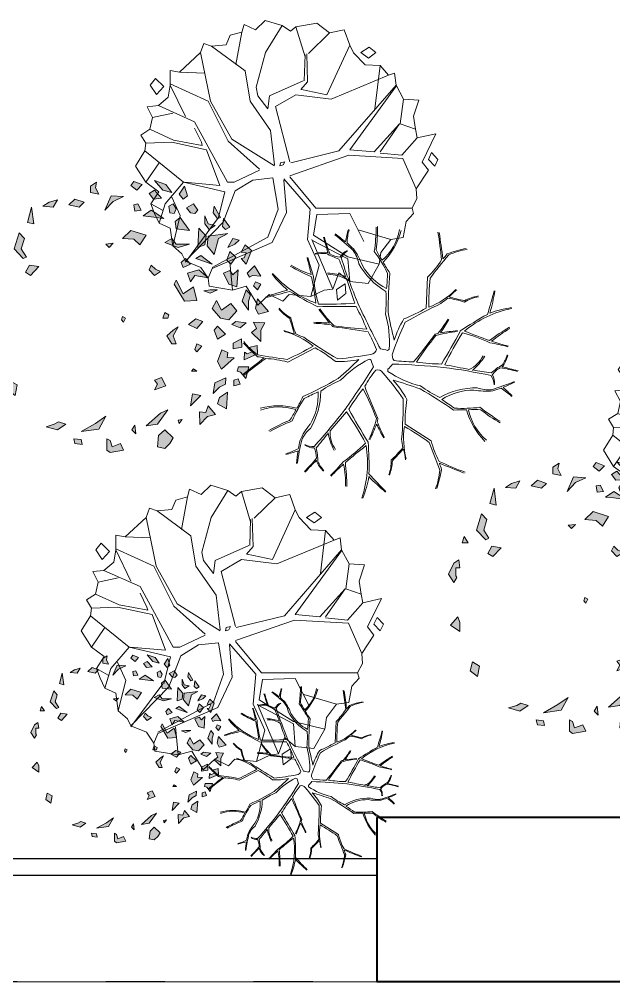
# Model space of a CAD drawing. Header units: inches. Extents: x -12 to 20935469, y -1604 to 24729220.
# Drawn here: x 20825520.8 to 20825593.2, y 24649601.4 to 24649718.6 of the extents above; entities that cross this region are included whole.
import ezdxf

# ---------------------------------------------------------------- set-up
doc = ezdxf.new("R2010")
doc.units = ezdxf.units.IN
doc.header["$LTSCALE"] = 0.03
doc.header["$MEASUREMENT"] = 0
doc.linetypes.add('ACAD_ISO03W100', pattern=[30, 12, -18])
for name, color, linetype, lineweight in [('column', 1, 'Continuous', 40), ('dimension', 250, 'Continuous', 0), ('ILLUSTR-TREE', 74, 'Continuous', 0), ('wind.', 150, 'Continuous', 20)]:
    doc.layers.add(name, color=color, linetype=linetype, lineweight=lineweight)
doc.styles.add('ATTR', font='romans.shx', dxfattribs={"width": 0.8, "height": 0.7})

# ---------------------------------------------------------------- blocks, each defined once
blk = doc.blocks.new('GRN1')
at = {"layer": 'ILLUSTR-TREE', "true_color": 0x30441d}
h = blk.add_hatch(color=89, dxfattribs=at)
h.paths.add_polyline_path([(0.2571, -0.0526), (0.2603, -0.0695), (0.2735, -0.0695), (0.2817, -0.0569), (0.2702, -0.059)])
h.paths.add_polyline_path([(0.2406, -0.0821), (0.2308, -0.0927), (0.2357, -0.1137), (0.2472, -0.1011)])
h.paths.add_polyline_path([(0.1897, 0.2148), (0.1848, 0.2064), (0.1914, 0.2), (0.2078, 0.2021)])
h.paths.add_polyline_path([(0.193, 0.1853), (0.1848, 0.1727), (0.1963, 0.1642), (0.2127, 0.1642), (0.1963, 0.1706)])
h.paths.add_polyline_path([(0.1864, 0.1053), (0.2012, 0.1032), (0.2094, 0.1137), (0.1831, 0.1327)])
h.paths.add_polyline_path([(0.2603, 0.0969), (0.2653, 0.0779), (0.285, 0.0611), (0.2768, 0.0842)])
h.paths.add_polyline_path([(0.2078, 0.08), (0.2242, 0.0547), (0.2127, 0.0379), (0.2111, 0.0547)])
h.paths.add_polyline_path([(0.2521, -0.0021), (0.2538, -0.0274), (0.2242, -0.04), (0.2423, -0.0232)])
h.paths.add_polyline_path([(0.2653, 0.0253), (0.2751, 0.0126), (0.2833, 0.019), (0.2768, 0.0358)])
h.paths.add_polyline_path([(0.2373, 0.0274), (0.2357, 0.019), (0.2226, 0.0211), (0.2242, 0.0337)])
h.paths.add_polyline_path([(0.2488, 0.0758), (0.2472, 0.059), (0.2587, 0.0505), (0.2653, 0.0611)])
h.paths.add_polyline_path([(0.2094, 0.1958), (0.2078, 0.1895), (0.2193, 0.1811), (0.2324, 0.1832)])
h.paths.add_polyline_path([(0.2291, 0.1263), (0.2193, 0.1348), (0.2176, 0.1432), (0.2242, 0.1495), (0.2373, 0.1411)])
h.paths.add_polyline_path([(0.2373, 0.099), (0.2275, 0.1053), (0.2176, 0.1011), (0.2193, 0.0927), (0.2324, 0.0905)])
h.paths.add_polyline_path([(0.2538, 0.1284), (0.2472, 0.12), (0.2571, 0.1116), (0.2735, 0.1221)])
h.paths.add_polyline_path([(0.1963, -0.1853), (0.1996, -0.1979), (0.2308, -0.1895)])
h.paths.add_polyline_path([(0.2456, -0.1369), (0.2308, -0.1453), (0.2324, -0.1663), (0.2406, -0.1537)])
h.paths.add_polyline_path([(0.0402, 0.1474), (0.0386, 0.1221), (0.0731, 0.1011), (0.0813, 0.1053), (0.0534, 0.12), (0.0682, 0.1411)])
h.paths.add_polyline_path([(0.0731, 0.278), (0.0616, 0.2716), (0.0698, 0.2632), (0.078, 0.2674)])
h.paths.add_polyline_path([(-0.2275, -0.0884), (-0.2226, -0.0526), (-0.1963, -0.0379), (-0.2111, -0.059)])
h.paths.add_polyline_path([(0.0205, 0.2527), (0.0386, 0.24), (0.0616, 0.2485), (0.0517, 0.2569), (0.0386, 0.2527)])
h.paths.add_polyline_path([(-0.2406, 0.099), (-0.2242, 0.0821), (-0.2357, 0.0695), (-0.2587, 0.0674), (-0.262, 0.0821), (-0.2521, 0.0927)])
h.paths.add_polyline_path([(-0.2324, 0.0232), (-0.2242, 0.0147), (-0.2143, 0.0211)])
h.paths.add_polyline_path([(-0.1307, 0.2358), (-0.1344, 0.2232), (-0.1226, 0.2231), (-0.1198, 0.2319)])
h.paths.add_polyline_path([(-0.1039, 0.2299), (-0.106, 0.2367), (-0.1191, 0.2474), (-0.0951, 0.2536), (-0.0951, 0.2327)])
h.paths.add_polyline_path([(-0.0555, 0.2396), (-0.0585, 0.2217), (-0.0467, 0.2215), (-0.0384, 0.2388)])
h.paths.add_polyline_path([(-0.0771, 0.224), (-0.1, 0.1981), (-0.0846, 0.1897), (-0.0609, 0.1985), (-0.0663, 0.2109), (-0.0766, 0.2096)])
h.paths.add_polyline_path([(-0.216, 0.0442), (-0.2127, 0.0674), (-0.1831, 0.0884), (-0.1897, 0.0737)])
h.paths.add_polyline_path([(-0.1421, 0.0611), (-0.1339, 0.0842), (-0.1174, 0.0758), (-0.1224, 0.0611), (-0.1306, 0.0674)])
h.paths.add_polyline_path([(-0.1812, 0.2081), (-0.1707, 0.1899), (-0.1581, 0.1935), (-0.1472, 0.2104)])
h.paths.add_polyline_path([(-0.2132, 0.1534), (-0.187, 0.1527), (-0.1886, 0.166), (-0.1749, 0.1708), (-0.1924, 0.186), (-0.1969, 0.1696)])
h.paths.add_polyline_path([(-0.15, 0.1808), (-0.1283, 0.1846), (-0.118, 0.2068), (-0.1309, 0.2058), (-0.1372, 0.1936)])
h.paths.add_polyline_path([(-0.1536, 0.1558), (-0.1749, 0.1348), (-0.1503, 0.139)])
h.paths.add_polyline_path([(-0.1043, 0.1474), (-0.1043, 0.1369), (-0.0994, 0.1411)])
h.paths.add_polyline_path([(-0.2028, 0.1179), (-0.2111, 0.1116), (-0.2045, 0.1095)])
h.paths.add_polyline_path([(-0.0205, 0.099), (-0.032, 0.0863), (-0.0485, 0.0969), (-0.0485, 0.1053), (-0.032, 0.099), (-0.014, 0.1095)])
h.paths.add_polyline_path([(0.0189, 0.2295), (0.0008, 0.2127), (0.0041, 0.1958), (0.0238, 0.179), (0.0402, 0.1874), (0.0205, 0.1979), (0.0337, 0.2169)])
h.paths.add_polyline_path([(-0.0287, 0.2064), (-0.0386, 0.1895), (-0.0205, 0.1832), (-0.0123, 0.1895)])
h.paths.add_polyline_path([(-0.0534, 0.1579), (-0.0649, 0.1474), (-0.06, 0.1432), (-0.0485, 0.1474)])
h.paths.add_polyline_path([(0.0178, 0.294), (0.0123, 0.2737), (0.0238, 0.2674), (0.0435, 0.2716)])
h.paths.add_polyline_path([(-0.0435, 0.278), (-0.0255, 0.259), (-0.0172, 0.2695), (-0.0041, 0.2632), (-0.0057, 0.2864), (-0.0205, 0.278)])
h.paths.add_polyline_path([(-0.0808, 0.244), (-0.0685, 0.2712), (-0.0515, 0.2704), (-0.056, 0.254), (-0.0646, 0.2603), (-0.0686, 0.2503), (-0.0653, 0.2447)])
h.paths.add_polyline_path([(0.0041, 0.0021), (-0.0041, -0.0021), (0.0008, -0.0063), (0.0074, -0.0042)])
h.paths.add_polyline_path([(0.0041, 0.0884), (0.0107, 0.0905), (0.0156, 0.0821), (0.0041, 0.0779)])
h.paths.add_polyline_path([(-0.0025, 0.16), (-0.0172, 0.1474), (-0.009, 0.1306), (0.0025, 0.1453)])
h.paths.add_polyline_path([(-0.0057, 0.2485), (-0.0156, 0.2358), (-0.009, 0.219), (-0.0025, 0.2274)])
h.paths.add_polyline_path([(0.0616, 0.1895), (0.055, 0.1748), (0.06, 0.1621), (0.0616, 0.1748)])
h.paths.add_polyline_path([(0.1634, 0.2337), (0.1552, 0.2253), (0.1486, 0.2106), (0.1667, 0.2211)])
h.paths.add_polyline_path([(0.1552, 0.1327), (0.1486, 0.1095), (0.1585, 0.0821), (0.1667, 0.0969), (0.1552, 0.1053)])
h.paths.add_polyline_path([(0.0994, 0.0737), (0.0912, 0.0611), (0.1027, 0.0505), (0.1125, 0.0547), (0.1043, 0.0632)])
h.paths.add_polyline_path([(0.1569, -0.0232), (0.1486, -0.0316), (0.1552, -0.0379)])
h.paths.add_polyline_path([(0.1536, 0.0316), (0.1651, 0.019), (0.1667, -0.0042), (0.1831, 0.0126), (0.1733, 0.0442)])
h.paths.add_polyline_path([(0.1027, 0.2316), (0.0682, 0.2295), (0.0731, 0.2127), (0.0961, 0.2021), (0.101, 0.2148), (0.0928, 0.2211)])
h.paths.add_polyline_path([(0.1289, 0.2274), (0.1142, 0.2169), (0.1224, 0.2085), (0.1404, 0.2148)])
h.paths.add_polyline_path([(0.0862, 0.1706), (0.0912, 0.1432), (0.078, 0.1348), (0.0961, 0.1284), (0.1027, 0.1516)])
h.paths.add_polyline_path([(0.1339, 0.1832), (0.1667, 0.1916), (0.1766, 0.2106), (0.1716, 0.1706), (0.1519, 0.1685)])
h.paths.add_polyline_path([(0.1257, 0.1453), (0.1142, 0.179), (0.1322, 0.1558)])
h.paths.add_polyline_path([(0.1536, 0.1642), (0.1486, 0.1495), (0.1881, 0.1516), (0.1716, 0.1663)])
h.paths.add_polyline_path([(0.1142, 0.1348), (0.1076, 0.12), (0.1174, 0.1158), (0.1257, 0.1242)])
h.paths.add_polyline_path([(0.0879, 0.2548), (0.0912, 0.2611), (0.0895, 0.278), (0.1109, 0.2653), (0.0961, 0.2506)])
h.paths.add_polyline_path([(0.1142, 0.2485), (0.1421, 0.259), (0.1536, 0.2464), (0.1388, 0.2379), (0.1371, 0.2485), (0.1273, 0.2443), (0.1257, 0.2379)])
h.paths.add_polyline_path([(-0.2521, -0.0084), (-0.2653, -0.0021), (-0.2702, -0.0295), (-0.2653, -0.0358), (-0.2423, -0.0358), (-0.2456, -0.0295), (-0.2587, -0.0253)])
h.paths.add_polyline_path([(-0.2538, -0.0863), (-0.2439, -0.0884), (-0.2423, -0.1032), (-0.2521, -0.1011)])
h.paths.add_polyline_path([(0.055, -0.2822), (0.0386, -0.2716), (0.0485, -0.2653), (0.0517, -0.2674), (0.0682, -0.2674), (0.0682, -0.259), (0.0846, -0.2611), (0.078, -0.2716)])
h.paths.add_polyline_path([(-0.1322, -0.219), (-0.1536, -0.2232), (-0.1421, -0.2379), (-0.124, -0.2337)])
h.paths.add_polyline_path([(-0.2176, -0.16), (-0.2242, -0.1369), (-0.2127, -0.12), (-0.2078, -0.1348), (-0.2127, -0.1432)])
h.paths.add_polyline_path([(-0.0485, -0.278), (-0.0616, -0.259), (-0.0435, -0.259), (-0.032, -0.2632)])
h.paths.add_polyline_path([(0.1289, -0.2), (0.1257, -0.2064), (0.1454, -0.2253), (0.1782, -0.2148), (0.1667, -0.2043), (0.1454, -0.2106)])
h.paths.add_polyline_path([(0.1191, -0.2548), (0.1322, -0.2506), (0.1191, -0.2422)])
h.paths.add_polyline_path([(0.1092, -0.1748), (0.0912, -0.1916), (0.0977, -0.2021), (0.1125, -0.1937)])
at = {"layer": 'ILLUSTR-TREE', "color": 89, "true_color": 0x30441d}
for p, q in [((-0.0205, 0.278), (-0.0435, 0.278)), ((-0.0435, 0.278), (-0.0255, 0.259)), ((-0.0057, 0.2864), (-0.0205, 0.278)), ((-0.0041, 0.2632), (-0.0057, 0.2864)), ((0.0178, 0.294), (0.0123, 0.2737)), ((0.0435, 0.2716), (0.0178, 0.294)), ((0.0731, 0.278), (0.0616, 0.2716)), ((0.078, 0.2674), (0.0731, 0.278)), ((0.0895, 0.278), (0.1109, 0.2653)), ((0.0912, 0.2611), (0.0895, 0.278)), ((-0.0808, 0.244), (-0.0685, 0.2712)), ((-0.0646, 0.2603), (-0.0686, 0.2503)), ((-0.0685, 0.2712), (-0.0515, 0.2704)), ((-0.056, 0.254), (-0.0646, 0.2603)), ((-0.0515, 0.2704), (-0.056, 0.254)), ((-0.0255, 0.259), (-0.0172, 0.2695)), ((-0.0172, 0.2695), (-0.0041, 0.2632)), ((0.0123, 0.2737), (0.0238, 0.2674)), ((0.0238, 0.2674), (0.0435, 0.2716)), ((0.0517, 0.2569), (0.0386, 0.2527)), ((0.0616, 0.2485), (0.0517, 0.2569)), ((0.0616, 0.2716), (0.0698, 0.2632)), ((0.0698, 0.2632), (0.078, 0.2674)), ((0.0879, 0.2548), (0.0912, 0.2611)), ((0.1109, 0.2653), (0.0961, 0.2506)), ((0.1142, 0.2485), (0.1421, 0.259)), ((0.1421, 0.259), (0.1536, 0.2464)), ((-0.1191, 0.2474), (-0.0951, 0.2536)), ((-0.106, 0.2367), (-0.1191, 0.2474)), ((-0.1039, 0.2299), (-0.106, 0.2367)), ((-0.0951, 0.2536), (-0.0951, 0.2327)), ((-0.0653, 0.2447), (-0.0808, 0.244)), ((-0.0686, 0.2503), (-0.0653, 0.2447)), ((-0.0555, 0.2396), (-0.0585, 0.2217)), ((-0.0384, 0.2388), (-0.0555, 0.2396)), ((-0.0467, 0.2215), (-0.0384, 0.2388)), ((-0.0057, 0.2485), (-0.0156, 0.2358)), ((-0.0156, 0.2358), (-0.009, 0.219)), ((-0.0025, 0.2274), (-0.0057, 0.2485)), ((0.0386, 0.2527), (0.0205, 0.2527)), ((0.0205, 0.2527), (0.0386, 0.24)), ((0.0386, 0.24), (0.0616, 0.2485)), ((0.0961, 0.2506), (0.0879, 0.2548)), ((0.1257, 0.2379), (0.1142, 0.2485)), ((0.1273, 0.2443), (0.1257, 0.2379)), ((0.1371, 0.2485), (0.1273, 0.2443)), ((0.1388, 0.2379), (0.1371, 0.2485)), ((0.1536, 0.2464), (0.1388, 0.2379)), ((-0.1307, 0.2358), (-0.1344, 0.2232)), ((-0.1344, 0.2232), (-0.1226, 0.2231)), ((-0.1198, 0.2319), (-0.1307, 0.2358)), ((-0.1226, 0.2231), (-0.1198, 0.2319)), ((-0.0951, 0.2327), (-0.1039, 0.2299)), ((-0.0771, 0.224), (-0.1, 0.1981)), ((-0.0766, 0.2096), (-0.0771, 0.224)), ((-0.0585, 0.2217), (-0.0467, 0.2215)), ((-0.009, 0.219), (-0.0025, 0.2274)), ((0.0189, 0.2295), (0.0008, 0.2127)), ((0.0337, 0.2169), (0.0189, 0.2295)), ((0.0205, 0.1979), (0.0337, 0.2169)), ((0.1027, 0.2316), (0.0682, 0.2295)), ((0.0682, 0.2295), (0.0731, 0.2127)), ((0.0928, 0.2211), (0.1027, 0.2316)), ((0.101, 0.2148), (0.0928, 0.2211)), ((0.1289, 0.2274), (0.1142, 0.2169)), ((0.1142, 0.2169), (0.1224, 0.2085)), ((0.1404, 0.2148), (0.1289, 0.2274)), ((0.1552, 0.2253), (0.1486, 0.2106)), ((0.1486, 0.2106), (0.1667, 0.2211)), ((0.1634, 0.2337), (0.1552, 0.2253)), ((0.1667, 0.2211), (0.1634, 0.2337)), ((-0.1472, 0.2104), (-0.1812, 0.2081)), ((-0.1812, 0.2081), (-0.1707, 0.1899)), ((-0.1581, 0.1935), (-0.1472, 0.2104)), ((-0.1309, 0.2058), (-0.1372, 0.1936)), ((-0.118, 0.2068), (-0.1309, 0.2058)), ((-0.1283, 0.1846), (-0.118, 0.2068)), ((-0.1, 0.1981), (-0.0846, 0.1897)), ((-0.0846, 0.1897), (-0.0609, 0.1985)), ((-0.0663, 0.2109), (-0.0766, 0.2096)), ((-0.0609, 0.1985), (-0.0663, 0.2109)), ((-0.0287, 0.2064), (-0.0386, 0.1895)), ((-0.0123, 0.1895), (-0.0287, 0.2064)), ((0.0008, 0.2127), (0.0041, 0.1958)), ((0.0402, 0.1874), (0.0205, 0.1979)), ((0.0731, 0.2127), (0.0961, 0.2021)), ((0.0961, 0.2021), (0.101, 0.2148)), ((0.1224, 0.2085), (0.1404, 0.2148)), ((0.1667, 0.1916), (0.1766, 0.2106)), ((0.1766, 0.2106), (0.1716, 0.1706)), ((0.1897, 0.2148), (0.1848, 0.2064)), ((0.1848, 0.2064), (0.1914, 0.2)), ((0.2078, 0.2021), (0.1897, 0.2148)), ((0.1914, 0.2), (0.2078, 0.2021)), ((-0.1924, 0.186), (-0.1969, 0.1696)), ((-0.1749, 0.1708), (-0.1924, 0.186)), ((-0.1707, 0.1899), (-0.1581, 0.1935)), ((-0.1372, 0.1936), (-0.15, 0.1808)), ((-0.15, 0.1808), (-0.1283, 0.1846)), ((-0.0386, 0.1895), (-0.0205, 0.1832)), ((-0.0205, 0.1832), (-0.0123, 0.1895)), ((0.0041, 0.1958), (0.0238, 0.179)), ((0.0238, 0.179), (0.0402, 0.1874)), ((0.0616, 0.1895), (0.055, 0.1748)), ((0.0616, 0.1748), (0.0616, 0.1895)), ((0.1142, 0.179), (0.1322, 0.1558)), ((0.1257, 0.1453), (0.1142, 0.179)), ((0.1339, 0.1832), (0.1667, 0.1916)), ((0.1519, 0.1685), (0.1339, 0.1832)), ((0.193, 0.1853), (0.1848, 0.1727)), ((0.1963, 0.1706), (0.193, 0.1853)), ((0.2094, 0.1958), (0.2078, 0.1895)), ((0.2078, 0.1895), (0.2193, 0.1811)), ((0.2324, 0.1832), (0.2094, 0.1958)), ((0.2193, 0.1811), (0.2324, 0.1832)), ((-0.1969, 0.1696), (-0.2132, 0.1534)), ((-0.1886, 0.166), (-0.1749, 0.1708)), ((-0.187, 0.1527), (-0.1886, 0.166)), ((-0.0534, 0.1579), (-0.0649, 0.1474)), ((-0.0485, 0.1474), (-0.0534, 0.1579)), ((-0.0025, 0.16), (-0.0172, 0.1474)), ((0.0025, 0.1453), (-0.0025, 0.16)), ((0.055, 0.1748), (0.06, 0.1621)), ((0.06, 0.1621), (0.0616, 0.1748)), ((0.1027, 0.1516), (0.0862, 0.1706)), ((0.0862, 0.1706), (0.0912, 0.1432)), ((0.1536, 0.1642), (0.1486, 0.1495)), ((0.1716, 0.1706), (0.1519, 0.1685)), ((0.1716, 0.1663), (0.1536, 0.1642)), ((0.1881, 0.1516), (0.1716, 0.1663)), ((0.1848, 0.1727), (0.1963, 0.1642)), ((0.2127, 0.1642), (0.1963, 0.1706)), ((0.1963, 0.1642), (0.2127, 0.1642)), ((-0.2132, 0.1534), (-0.187, 0.1527)), ((-0.1536, 0.1558), (-0.1749, 0.1348)), ((-0.1749, 0.1348), (-0.1503, 0.139)), ((-0.1503, 0.139), (-0.1536, 0.1558)), ((-0.0994, 0.1411), (-0.1043, 0.1474)), ((-0.1043, 0.1474), (-0.1043, 0.1369)), ((-0.1043, 0.1369), (-0.0994, 0.1411)), ((-0.0649, 0.1474), (-0.06, 0.1432)), ((-0.06, 0.1432), (-0.0485, 0.1474)), ((-0.0172, 0.1474), (-0.009, 0.1306)), ((-0.009, 0.1306), (0.0025, 0.1453)), ((0.0402, 0.1474), (0.0386, 0.1221)), ((0.0682, 0.1411), (0.0402, 0.1474)), ((0.0534, 0.12), (0.0682, 0.1411)), ((0.0912, 0.1432), (0.078, 0.1348)), ((0.0961, 0.1284), (0.1027, 0.1516)), ((0.1322, 0.1558), (0.1257, 0.1453)), ((0.1486, 0.1495), (0.1881, 0.1516)), ((0.2176, 0.1432), (0.2242, 0.1495)), ((0.2193, 0.1348), (0.2176, 0.1432)), ((0.2242, 0.1495), (0.2373, 0.1411)), ((0.2373, 0.1411), (0.2291, 0.1263)), ((-0.2028, 0.1179), (-0.2111, 0.1116)), ((-0.2045, 0.1095), (-0.2028, 0.1179)), ((0.0386, 0.1221), (0.0731, 0.1011)), ((0.0813, 0.1053), (0.0534, 0.12)), ((0.078, 0.1348), (0.0961, 0.1284)), ((0.1142, 0.1348), (0.1076, 0.12)), ((0.1076, 0.12), (0.1174, 0.1158)), ((0.1257, 0.1242), (0.1142, 0.1348)), ((0.1174, 0.1158), (0.1257, 0.1242)), ((0.1552, 0.1327), (0.1486, 0.1095)), ((0.1552, 0.1053), (0.1552, 0.1327)), ((0.2094, 0.1137), (0.1831, 0.1327)), ((0.1831, 0.1327), (0.1864, 0.1053)), ((0.2291, 0.1263), (0.2193, 0.1348)), ((0.2538, 0.1284), (0.2472, 0.12)), ((0.2472, 0.12), (0.2571, 0.1116)), ((0.2735, 0.1221), (0.2538, 0.1284)), ((0.2571, 0.1116), (0.2735, 0.1221)), ((-0.2521, 0.0927), (-0.2406, 0.099)), ((-0.2406, 0.099), (-0.2242, 0.0821)), ((-0.2111, 0.1116), (-0.2045, 0.1095)), ((-0.0485, 0.1053), (-0.032, 0.099)), ((-0.0485, 0.0969), (-0.0485, 0.1053)), ((-0.032, 0.099), (-0.014, 0.1095)), ((-0.0205, 0.099), (-0.032, 0.0863)), ((-0.014, 0.1095), (-0.0205, 0.099)), ((0.0731, 0.1011), (0.0813, 0.1053)), ((0.1486, 0.1095), (0.1585, 0.0821)), ((0.1667, 0.0969), (0.1552, 0.1053)), ((0.1864, 0.1053), (0.2012, 0.1032)), ((0.2012, 0.1032), (0.2094, 0.1137)), ((0.2275, 0.1053), (0.2176, 0.1011)), ((0.2176, 0.1011), (0.2193, 0.0927)), ((0.2373, 0.099), (0.2275, 0.1053)), ((0.2324, 0.0905), (0.2373, 0.099)), ((-0.262, 0.0821), (-0.2521, 0.0927)), ((-0.2587, 0.0674), (-0.262, 0.0821)), ((-0.2242, 0.0821), (-0.2357, 0.0695)), ((-0.2127, 0.0674), (-0.1831, 0.0884)), ((-0.1831, 0.0884), (-0.1897, 0.0737)), ((-0.1421, 0.0611), (-0.1339, 0.0842)), ((-0.1339, 0.0842), (-0.1174, 0.0758)), ((-0.032, 0.0863), (-0.0485, 0.0969)), ((0.0041, 0.0884), (0.0107, 0.0905)), ((0.0041, 0.0779), (0.0041, 0.0884)), ((0.0156, 0.0821), (0.0041, 0.0779)), ((0.0107, 0.0905), (0.0156, 0.0821)), ((0.1585, 0.0821), (0.1667, 0.0969)), ((0.2111, 0.0547), (0.2078, 0.08)), ((0.2078, 0.08), (0.2242, 0.0547)), ((0.2193, 0.0927), (0.2324, 0.0905)), ((0.2768, 0.0842), (0.2603, 0.0969)), ((0.2603, 0.0969), (0.2653, 0.0779)), ((0.285, 0.0611), (0.2768, 0.0842)), ((-0.2357, 0.0695), (-0.2587, 0.0674)), ((-0.1897, 0.0737), (-0.216, 0.0442)), ((-0.216, 0.0442), (-0.2127, 0.0674)), ((-0.1306, 0.0674), (-0.1421, 0.0611)), ((-0.1224, 0.0611), (-0.1306, 0.0674)), ((-0.1174, 0.0758), (-0.1224, 0.0611)), ((0.0994, 0.0737), (0.0912, 0.0611)), ((0.0912, 0.0611), (0.1027, 0.0505)), ((0.1043, 0.0632), (0.0994, 0.0737)), ((0.1125, 0.0547), (0.1043, 0.0632)), ((0.2488, 0.0758), (0.2472, 0.059)), ((0.2472, 0.059), (0.2587, 0.0505)), ((0.2653, 0.0611), (0.2488, 0.0758)), ((0.2587, 0.0505), (0.2653, 0.0611)), ((0.2653, 0.0779), (0.285, 0.0611)), ((0.1027, 0.0505), (0.1125, 0.0547)), ((0.1733, 0.0442), (0.1536, 0.0316)), ((0.1831, 0.0126), (0.1733, 0.0442)), ((0.2127, 0.0379), (0.2111, 0.0547)), ((0.2242, 0.0547), (0.2127, 0.0379)), ((-0.2143, 0.0211), (-0.2324, 0.0232)), ((-0.2324, 0.0232), (-0.2242, 0.0147)), ((-0.2242, 0.0147), (-0.2143, 0.0211)), ((0.1536, 0.0316), (0.1651, 0.019)), ((0.2226, 0.0211), (0.2242, 0.0337)), ((0.2357, 0.019), (0.2226, 0.0211)), ((0.2242, 0.0337), (0.2373, 0.0274)), ((0.2373, 0.0274), (0.2357, 0.019)), ((0.2768, 0.0358), (0.2653, 0.0253)), ((0.2653, 0.0253), (0.2751, 0.0126)), ((0.2833, 0.019), (0.2768, 0.0358)), ((0.0041, 0.0021), (-0.0041, -0.0021)), ((0.0074, -0.0042), (0.0041, 0.0021)), ((0.1651, 0.019), (0.1667, -0.0042)), ((0.1667, -0.0042), (0.1831, 0.0126)), ((0.2751, 0.0126), (0.2833, 0.019)), ((-0.2653, -0.0021), (-0.2702, -0.0295)), ((-0.2521, -0.0084), (-0.2653, -0.0021)), ((-0.2587, -0.0253), (-0.2521, -0.0084)), ((-0.0041, -0.0021), (0.0008, -0.0063)), ((0.0008, -0.0063), (0.0074, -0.0042)), ((0.2423, -0.0232), (0.2521, -0.0021)), ((0.2521, -0.0021), (0.2538, -0.0274)), ((-0.2702, -0.0295), (-0.2653, -0.0358)), ((-0.2653, -0.0358), (-0.2423, -0.0358)), ((-0.2456, -0.0295), (-0.2587, -0.0253)), ((-0.2423, -0.0358), (-0.2456, -0.0295)), ((-0.2226, -0.0526), (-0.1963, -0.0379)), ((-0.1963, -0.0379), (-0.2111, -0.059)), ((0.1569, -0.0232), (0.1486, -0.0316)), ((0.1486, -0.0316), (0.1552, -0.0379)), ((0.1552, -0.0379), (0.1569, -0.0232)), ((0.2242, -0.04), (0.2423, -0.0232)), ((0.2538, -0.0274), (0.2242, -0.04)), ((-0.2275, -0.0884), (-0.2226, -0.0526)), ((0.2702, -0.059), (0.2571, -0.0526)), ((0.2571, -0.0526), (0.2603, -0.0695)), ((0.2817, -0.0569), (0.2702, -0.059)), ((0.2735, -0.0695), (0.2817, -0.0569)), ((-0.2111, -0.059), (-0.2275, -0.0884)), ((0.2603, -0.0695), (0.2735, -0.0695)), ((-0.2521, -0.1011), (-0.2538, -0.0863)), ((-0.2538, -0.0863), (-0.2439, -0.0884)), ((-0.2439, -0.0884), (-0.2423, -0.1032)), ((0.2406, -0.0821), (0.2308, -0.0927)), ((0.2308, -0.0927), (0.2357, -0.1137)), ((0.2472, -0.1011), (0.2406, -0.0821)), ((-0.2423, -0.1032), (-0.2521, -0.1011)), ((0.2357, -0.1137), (0.2472, -0.1011)), ((-0.2242, -0.1369), (-0.2127, -0.12)), ((-0.2176, -0.16), (-0.2242, -0.1369)), ((-0.2127, -0.12), (-0.2078, -0.1348)), ((-0.2078, -0.1348), (-0.2127, -0.1432)), ((0.2456, -0.1369), (0.2308, -0.1453)), ((0.2406, -0.1537), (0.2456, -0.1369)), ((-0.2127, -0.1432), (-0.2176, -0.16)), ((0.2308, -0.1453), (0.2324, -0.1663)), ((0.2324, -0.1663), (0.2406, -0.1537)), ((0.1092, -0.1748), (0.0912, -0.1916)), ((0.1125, -0.1937), (0.1092, -0.1748)), ((0.0912, -0.1916), (0.0977, -0.2021)), ((0.0977, -0.2021), (0.1125, -0.1937)), ((0.2308, -0.1895), (0.1963, -0.1853)), ((0.1963, -0.1853), (0.1996, -0.1979)), ((0.1996, -0.1979), (0.2308, -0.1895)), ((0.1289, -0.2), (0.1257, -0.2064)), ((0.1257, -0.2064), (0.1454, -0.2253)), ((0.1454, -0.2106), (0.1289, -0.2)), ((0.1667, -0.2043), (0.1454, -0.2106)), ((0.1454, -0.2253), (0.1782, -0.2148)), ((0.1782, -0.2148), (0.1667, -0.2043)), ((-0.1322, -0.219), (-0.1536, -0.2232)), ((-0.1536, -0.2232), (-0.1421, -0.2379)), ((-0.1421, -0.2379), (-0.124, -0.2337)), ((-0.124, -0.2337), (-0.1322, -0.219)), ((0.1191, -0.2422), (0.1191, -0.2548)), ((0.1322, -0.2506), (0.1191, -0.2422)), ((0.1191, -0.2548), (0.1322, -0.2506)), ((-0.0616, -0.259), (-0.0435, -0.259)), ((-0.0485, -0.278), (-0.0616, -0.259)), ((-0.032, -0.2632), (-0.0485, -0.278)), ((-0.0435, -0.259), (-0.032, -0.2632)), ((0.0386, -0.2716), (0.0485, -0.2653)), ((0.055, -0.2822), (0.0386, -0.2716)), ((0.0485, -0.2653), (0.0517, -0.2674)), ((0.0517, -0.2674), (0.0682, -0.2674)), ((0.078, -0.2716), (0.055, -0.2822)), ((0.0682, -0.259), (0.0846, -0.2611)), ((0.0682, -0.2674), (0.0682, -0.259)), ((0.0846, -0.2611), (0.078, -0.2716))]:
    blk.add_line(p, q, dxfattribs=at)
blk = doc.blocks.new('T13')
for p, q in [((0.4281, 0.5928), (0.4281, 0.593)), ((0.5642, 0.2009), (0.708, 0.4255)), ((-0.4377, 0.3824), (-0.7041, 0.3947)), ((-0.709, 0.0686), (-0.7092, 0.0685)), ((0.3135, -0.6541), (0.3137, -0.6542))]:
    blk.add_line(p, q)
blk.add_lwpolyline([(0.4273, -1.0498, -0.126142), (0.4263, -0.734, 0.03539), (0.327, -0.6807, 0.025442), (0.1708, -0.3785, 0.018467), (0.0059, -0.1973, -0.070709), (0.0247, -0.3983, 0.036684), (-0.094, -0.576), (0.0286, -0.8128, 0.055374), (-0.0014, -1.0029, 0.015419), (0.146, -1.1955, 0.015419)], format="xyb")
for centre, radius, start, end in [((-2.4455, 1.7332), 2.6085, 344.48288, 347.65237), ((1.5932, 0.7684), 1.5366, 164.79257, 170.49908), ((0.5441, 1.2708), 0.9973, 188.70585, 199.82792), ((0.4867, 1.3092), 0.9393, 191.43626, 219.40539), ((2.0923, 2.5554), 2.7762, 211.59793, 215.87133), ((0.6079, 1.5972), 0.9991, 209.56933, 220.58931), ((-1.9916, 1.5594), 1.9399, 341.60305, 346.06261), ((1.9594, 0.5396), 2.1341, 165.08672, 169.39709), ((-0.1722, 0.689), 0.4173, 57.28314, 70.54147), ((-0.1008, 0.8008), 0.2947, 55.7919, 76.17381), ((-1.8527, 0.3079), 2.2142, 16.75149, 22.17021), ((-1.3357, 0.436), 1.6961, 21.08281, 24.79674), ((1.0796, 0.3203), 1.1047, 133.2252, 138.92112), ((0.6375, 0.8), 0.4458, 134.25585, 149.00898), ((0.5449, 1.3247), 0.568, 210.06896, 222.07116), ((0.2748, 1.1415), 0.2312, 204.79517, 206.83547), ((-0.1316, 0.7576), 0.3478, 54.01561, 54.65401), ((0.2555, 1.1207), 0.2034, 209.03804, 235.40443), ((0.9312, 1.1992), 0.6968, 194.08744, 200.30623), ((-1.1356, 2.0538), 1.9689, 322.18471, 328.37055), ((-0.4994, 1.6073), 1.2053, 321.3001, 330.84096), ((-1.6595, -3.1543), 4.2617, 72.56717, 75.4116), ((-0.8674, -0.7166), 1.7157, 73.98602, 80.54407), ((-4.8848, 2.5979), 5.0136, 337.91619, 340.55249), ((1.2545, 0.2907), 1.5334, 155.26846, 164.66431), ((4.6144, -0.0371), 4.5748, 167.63076, 172.85601), ((-7.2075, 2.0444), 7.4128, 350.21549, 351.46406), ((0.2151, 0.8188), 0.1547, 87.31457, 119.15502), ((0.2289, 0.8204), 0.148, 91.55844, 124.15883), ((-0.0043, 0.9201), 0.2731, 339.35626, 5.46699), ((-0.3221, 0.8997), 0.6025, 349.97875, 5.49532), ((-0.1151, 0.9114), 0.4341, 190.60067, 207.34662), ((-0.1853, 0.8976), 0.3559, 190.43354, 211.33101), ((2.195, 2.3261), 2.9404, 208.75479, 214.10594), ((-0.133, 0.6471), 0.2506, 24.75393, 64.68994), ((-0.3483, 0.3942), 0.5927, 40.75861, 56.47207), ((-0.7003, 0.7039), 1.1292, 356.07597, 7.26251), ((0.9822, 0.806), 0.543, 174.95862, 186.20558), ((0.2678, 1.3425), 0.636, 285.78986, 314.54761), ((0.3454, 1.2065), 0.4693, 281.92938, 319.68662), ((-7.2075, 2.0444), 7.4128, 348.32176, 349.99211), ((0.8965, 0.817), 0.6453, 179.39166, 209.45212), ((0.7565, 0.7868), 0.4853, 179.0591, 213.59161), ((0.2837, 0.9903), 1.2637, 192.00559, 199.70938), ((-0.2901, 0.8463), 0.6637, 189.44703, 203.96884), ((-7.9542, 2.4422), 7.6516, 345.89882, 346.931), ((0.332, 0.4495), 0.8625, 162.24442, 171.97355), ((-2.8803, -4.3059), 5.6398, 58.73986, 62.08111), ((1.4606, 3.4255), 3.2074, 238.31105, 243.94838), ((1.2377, 0.6989), 0.7975, 177.7287, 185.83612), ((-2.6963, 2.1161), 3.9337, 335.65545, 339.189), ((-16.2941, 7.5158), 18.5737, 337.79766, 338.50258), ((-1.0492, 0.1762), 0.6463, 20.66836, 45.61146), ((-0.021, 1.1045), 0.7344, 218.42821, 225.78887), ((9.3513, 1.7915), 9.6612, 186.76318, 187.64428), ((0.6948, 0.7247), 0.9317, 184.36843, 196.16359), ((3.1643, -1.3286), 3.3446, 144.41252, 150.24222), ((-1.673, 1.9811), 2.4982, 324.16004, 327.16816), ((-0.466, -3.3989), 3.9337, 95.65545, 99.189), ((1.6566, -17.8747), 18.5737, 97.79766, 98.50258), ((-1.3606, -0.003), 0.7269, 46.84012, 51.28342), ((7.5208, 10.8626), 13.291, 230.70516, 231.81247), ((-1.3236, -0.2181), 0.8714, 44.68749, 57.36524), ((0.1431, 1.0285), 0.8079, 214.58589, 219.8976), ((3.6522, 2.4741), 4.5721, 205.43722, 209.81632), ((-1.1399, -0.6903), 1.4936, 51.95357, 57.64583), ((-2.181, -2.4249), 3.5245, 56.27281, 58.46325), ((-1.6251, 0.5421), 1.6716, 351.65973, 359.07201), ((9.0435, -0.2804), 9.0054, 174.82383, 177.62741), ((-0.5035, 0.8939), 0.9262, 322.79184, 334.80868), ((5.661, -11.9314), 13.291, 110.70516, 111.81247), ((0.6918, 1.1929), 0.7269, 286.84012, 291.28342), ((0.7299, -0.7278), 1.2637, 72.00559, 79.70938), ((0.8922, -0.1588), 0.6637, 69.44703, 83.96884), ((-0.4487, 3.0552), 2.6508, 264.64123, 270.09144), ((3.1499, 1.5409), 3.5307, 197.38633, 197.83238), ((-2.5486, -2.7842), 3.9984, 49.89869, 54.22519), ((1.7049, 2.8569), 3.0576, 231.4605, 236.75927), ((0.4871, 1.2684), 0.8714, 284.68749, 297.36524), ((-1.6943, -0.3568), 1.4579, 22.06173, 30.4653), ((-0.5952, 0.5298), 0.8522, 325.9263, 346.70625), ((2.8843, -1.1259), 2.6508, 144.64123, 150.09144), ((-0.9827, 0.2656), 1.0097, 350.89736, 0.48451), ((3.3831, -0.7925), 3.3185, 160.20281, 164.43461), ((-1.2781, -0.445), 0.636, 45.78986, 74.54761), ((0.0449, 0.7944), 0.7175, 237.25813, 253.43652), ((1.0669, 3.2424), 3.3407, 245.57123, 250.45728), ((2.2887, -2.5321), 3.3407, 125.57123, 130.45728), ((0.6796, -0.423), 0.7175, 117.25813, 133.43652), ((0.3307, -4.3868), 4.5721, 85.43722, 89.81632), ((0.5524, 1.6588), 1.4579, 262.06173, 270.4653), ((0.6914, 0.8336), 0.6463, 260.66836, 285.61146), ((0.8333, -0.6251), 0.8079, 94.58589, 99.8976), ((0.2374, -0.4992), 0.8625, 42.24442, 51.97355), ((0.9811, -0.521), 0.7344, 98.42821, 105.78887), ((6.1063, 5.6805), 7.6516, 225.89882, 226.931), ((-1.1991, -0.3099), 0.4693, 41.92938, 79.68662), ((-0.9868, 3.3204), 3.3185, 280.20281, 284.43461), ((-0.0272, 0.1503), 0.0608, 247.41247, 313.07454), ((-0.1136, -0.1277), 0.2718, 41.09054, 54.0917), ((0.861, -0.343), 0.4341, 70.60067, 87.34662), ((-1.1707, 0.4418), 0.543, 294.95862, 306.20558), ((-0.2411, -0.9642), 1.1292, 116.07597, 127.26251), ((-1.2057, 0.7167), 0.7975, 297.7287, 305.83612), ((-1.1374, 0.3622), 0.6453, 299.39166, 329.45212), ((-1.0413, 0.256), 0.4853, 299.0591, 333.59161), ((-0.4132, 3.3989), 3.3446, 264.41252, 270.24222), ((-0.8608, -2.4451), 2.4982, 84.16004, 87.16816), ((-0.504, -0.8887), 0.9262, 82.79184, 94.80868), ((-0.1428, -0.786), 0.8522, 85.9263, 106.70625), ((0.1858, -0.0403), 0.2718, 161.09054, 174.0917), ((-0.1148, 0.03), 0.047, 22.20776, 46.25983), ((0.0976, 0.0975), 0.047, 262.20776, 286.25983), ((0.1555, -0.0376), 0.0587, 126.08558, 194.40143), ((-0.0137, 1.3454), 1.4936, 291.95357, 297.64583), ((-0.9954, 3.1143), 3.5245, 296.27281, 298.46325), ((0.8841, -0.2752), 0.3559, 70.43354, 91.33101), ((-1.8878, 3.0274), 4.2617, 312.56717, 315.4116), ((-0.1727, 1.1226), 1.7157, 313.98602, 320.54407), ((-1.1239, -1.2419), 1.2053, 81.3001, 90.84096), ((-1.1925, -2.0161), 1.9689, 82.18471, 88.37055), ((-4.2605, 7.9664), 9.0054, 294.82383, 297.62741), ((0.2798, -0.9896), 1.0097, 110.89736, 120.48451), ((-0.092, -0.0993), 0.0543, 2.86801, 77.619), ((-0.0396, 0.1753), 0.2718, 281.09054, 294.0917), ((-4.7504, -7.6786), 9.0054, 54.82383, 57.62741), ((0.7355, 0.7313), 1.0097, 230.89736, 240.48451), ((-1.1228, 3.6123), 3.9984, 289.89869, 294.22519), ((1.6359, -2.8919), 3.0576, 111.4605, 116.75927), ((0.2944, -0.951), 0.9317, 64.36843, 76.16359), ((-0.2263, -3.4853), 3.5307, 77.38633, 77.83238), ((-3.11, -8.9812), 9.6612, 66.76318, 67.64428), ((0.3615, -1.6841), 1.6716, 111.65973, 119.07201), ((-3.3082, 0.0423), 3.0576, 351.4605, 356.75927), ((3.7039, -0.8207), 3.9984, 169.89869, 174.22519), ((-3.323, -0.7029), 3.3407, 5.57123, 10.45728), ((0.0498, -0.1202), 0.047, 142.20776, 166.25983), ((0.7705, 0.2636), 0.8522, 205.9263, 226.70625), ((1.2962, 1.1494), 1.6716, 231.65973, 239.07201), ((-2.2748, 4.6604), 5.6398, 298.73986, 302.08111), ((2.2504, -2.9646), 3.2074, 118.31105, 123.94838), ((0.9312, -3.0509), 2.9404, 88.75479, 94.10594), ((-0.3613, -1.2187), 1.5334, 35.26846, 44.66431), ((0.9046, -1.063), 0.9393, 71.43626, 99.40539), ((4.7064, 2.9445), 5.0136, 217.91619, 220.55249), ((0.8427, -1.0935), 0.9973, 68.70585, 79.82792), ((0.6781, -1.7642), 2.2142, 136.75149, 142.17021), ((-1.4857, 0.2011), 0.6968, 314.08744, 320.30623), ((-0.5997, -0.7345), 0.6025, 109.97875, 125.49532), ((-0.7763, -0.4695), 0.2731, 99.35626, 125.46699), ((-2.2567, 4.009), 4.5748, 287.63076, 292.85601), ((1.8516, -7.2698), 7.4128, 108.32176, 109.99211), ((-3.6784, -0.4536), 3.2074, 358.31105, 3.94838), ((5.1876, -0.3471), 5.6398, 178.73986, 182.08111), ((-0.7987, 0.7691), 1.1047, 253.2252, 258.92112), ((-0.9932, 0.1463), 0.4458, 254.25585, 269.00898), ((0.3086, -1.3805), 1.6961, 141.08281, 144.79674), ((-0.7982, -0.2288), 0.1547, 207.31457, 239.15502), ((-0.8065, -0.2177), 0.148, 211.55844, 244.15883), ((1.8516, -7.2698), 7.4128, 110.21549, 111.46406), ((-0.1488, -0.5045), 0.5927, 160.75861, 176.47207), ((-0.4755, -0.4444), 0.2506, 144.75393, 184.68994), ((-2.3252, -3.9646), 4.5748, 47.63076, 52.85601), ((5.3884, 5.2327), 7.4128, 228.32176, 229.99211), ((1.181, -3.0767), 2.7762, 91.59793, 95.87133), ((1.0935, -1.312), 0.9991, 89.56933, 100.58931), ((2.3604, 0.9581), 1.9399, 221.60305, 226.06261), ((-1.4013, -0.1962), 0.568, 330.06896, 342.07116), ((-1.0799, -0.3448), 0.2034, 329.03804, 355.40443), ((-0.9566, 0.2336), 0.9317, 304.36843, 316.16359), ((-3.9503, 1.9201), 4.5721, 325.43722, 329.81632), ((1.04, 0.0021), 0.9262, 202.79184, 214.80868), ((0.641, -0.1953), 0.2506, 264.75393, 304.68994), ((0.5297, 0.1176), 0.5927, 280.75861, 296.47207), ((-0.4982, -1.9536), 2.1341, 45.08672, 49.39709), ((-1.4436, 0.9898), 1.5366, 284.79257, 290.49908), ((-0.2599, -2.9902), 2.6085, 104.48288, 107.65237), ((-0.6247, -0.4934), 0.2947, 175.7919, 196.17381), ((-1.1076, -0.3385), 0.2312, 324.79517, 326.83547), ((-0.5719, -0.4985), 0.3478, 174.01561, 174.65401), ((-0.4922, -0.4994), 0.4173, 177.28314, 190.54147), ((-6.2088, 7.197), 9.6612, 306.76318, 307.64428), ((3.2089, -0.6821), 3.5245, 176.27281, 178.46325), ((1.1862, -0.6478), 1.4936, 171.95357, 177.64583), ((-2.891, 1.9517), 3.5307, 317.38633, 317.83238), ((5.3884, 5.2327), 7.4128, 230.21549, 231.46406), ((-1.3588, -0.2389), 0.9393, 311.43626, 339.40539), ((-0.8606, 0.9353), 1.5334, 275.26846, 284.66431), ((0.211, -5.5351), 5.0136, 97.91619, 100.55249), ((-3.0936, 0.7321), 2.9404, 328.75479, 334.10594), ((0.2734, -1.1718), 0.6453, 59.39166, 89.45212), ((0.3174, -1.0355), 0.4853, 59.0591, 93.59161), ((2.5663, 0.4713), 2.4982, 204.16004, 207.16816), ((0.857, -0.7685), 0.2034, 89.03804, 115.40443), ((0.889, -1.1212), 0.568, 90.06896, 102.07116), ((-0.117, -1.7508), 1.5366, 44.79257, 50.49908), ((2.7379, 1.2643), 2.6085, 224.48288, 227.65237), ((0.7361, -0.2518), 0.3478, 294.01561, 294.65401), ((0.8654, -0.7957), 0.2312, 84.79517, 86.83547), ((0.7581, -0.3), 0.2947, 295.7919, 316.17381), ((0.697, -0.1823), 0.4173, 297.28314, 310.54147), ((-1.4286, 1.4214), 2.1341, 285.08672, 289.39709), ((-0.3363, -2.5102), 1.9399, 101.60305, 106.06261), ((-1.6688, -0.2779), 0.9991, 329.56933, 340.58931), ((-3.2408, 0.5286), 2.7762, 331.59793, 335.87133), ((0.3904, -1.0025), 0.6463, 140.66836, 165.61146), ((-2.4031, -1.9219), 2.6508, 24.64123, 30.09144), ((0.9543, -0.1578), 0.6025, 229.97875, 245.49532), ((0.8131, -0.4433), 0.2731, 219.35626, 245.46699), ((0.6102, -0.5954), 0.148, 331.55844, 4.15883), ((0.6157, -0.5826), 0.1547, 327.31457, 359.15502), ((-0.5369, 0.0571), 0.8625, 282.24442, 291.97355), ((-0.9438, -0.396), 0.8079, 334.58589, 339.8976), ((0.9739, 0.2676), 1.1292, 236.07597, 247.26251), ((0.8863, -0.8893), 0.4693, 161.92938, 199.68662), ((0.2211, -1.2405), 0.543, 54.95862, 66.20558), ((1.2072, 1.4636), 2.2142, 256.75149, 262.17021), ((0.5871, -1.3929), 0.6968, 74.08744, 80.30623), ((0.3883, -0.939), 0.4458, 14.25585, 29.00898), ((-0.2483, -1.082), 1.1047, 13.2252, 18.92112), ((1.0596, 0.9518), 1.6961, 261.08281, 264.79674), ((-1.3542, -0.1699), 0.9973, 308.70585, 319.82792), ((1.0727, -0.3986), 1.7157, 193.98602, 200.54407), ((3.5799, 0.1342), 4.2617, 192.56717, 195.4116), ((-0.6662, -0.615), 0.3559, 310.43354, 331.33101), ((-0.7134, -0.5611), 0.4341, 310.60067, 327.34662), ((1.8804, -8.1153), 7.6516, 105.89882, 106.931), ((-0.9276, -0.5761), 0.7344, 338.42821, 345.78887), ((-13.1493, 1.0762), 13.291, 350.70516, 351.81247), ((1.6558, -0.3581), 1.2053, 201.3001, 210.84096), ((2.3606, -0.0304), 1.9689, 202.18471, 208.37055), ((-0.5695, -0.6801), 0.6637, 309.44703, 323.96884), ((-0.9811, -0.2552), 1.2637, 312.00559, 319.70938), ((0.7013, -1.1825), 0.7269, 166.84012, 171.28342), ((14.6701, 10.3663), 18.5737, 217.79766, 218.50258)]:
    blk.add_arc(centre, radius, start, end)
blk = doc.blocks.new('TREE_009')
at = {"layer": 'ILLUSTR-TREE'}
for p, q in [((-12174.22, 13910.26), (-12175.66, 13905.24)), ((-12166.65, 13906.74), (-12174.22, 13910.26)), ((-12160.46, 13912.91), (-12166.65, 13906.74)), ((-12149.34, 13909.54), (-12160.46, 13912.91)), ((-12126.77, 13911.14), (-12140.45, 13908.76)), ((-12118.31, 13904.71), (-12126.77, 13911.14)), ((-12175.66, 13905.24), (-12183.16, 13903.21)), ((-12179.51, 13884.08), (-12175.66, 13905.24)), ((-12149.34, 13909.54), (-12160.26, 13891.83)), ((-12143.96, 13905.85), (-12149.34, 13909.54)), ((-12140.45, 13908.76), (-12143.96, 13905.85)), ((-12140.45, 13908.76), (-12134.4, 13889.01)), ((-12132.06, 13891.31), (-12118.31, 13904.71)), ((-12108.88, 13906.74), (-12118.31, 13904.71)), ((-12105.24, 13896.77), (-12108.88, 13906.74)), ((-12200.35, 13897.92), (-12202.62, 13891.83)), ((-12195.47, 13896.07), (-12200.35, 13897.92)), ((-12183.16, 13903.21), (-12185.91, 13897.04)), ((-12202.62, 13891.83), (-12216.38, 13879.14)), ((-12196.02, 13860.09), (-12202.62, 13891.83)), ((-12185.91, 13897.04), (-12195.47, 13896.07)), ((-12195.47, 13896.07), (-12173.46, 13879.85)), ((-12160.26, 13891.83), (-12166.31, 13869.26)), ((-12120.09, 13864.33), (-12105.24, 13896.77)), ((-12102.7, 13891.75), (-12105.24, 13896.77)), ((-12095.13, 13883.81), (-12102.7, 13891.75)), ((-12097.95, 13891.83), (-12092.45, 13895.36)), ((-12093, 13888.31), (-12097.95, 13891.83)), ((-12088.05, 13891.83), (-12093, 13888.31)), ((-12092.45, 13895.36), (-12088.05, 13891.83)), ((-12134.95, 13873.5), (-12134.4, 13890.42)), ((-12133.3, 13891.13), (-12132.75, 13872.79)), ((-12222.36, 13880.28), (-12222.43, 13870.68)), ((-12216.38, 13879.14), (-12222.36, 13880.28)), ((-12199.87, 13878.43), (-12216.38, 13879.14)), ((-12173.46, 13879.85), (-12170.16, 13860.09)), ((-12085.43, 13883.37), (-12095.13, 13883.81)), ((-12085.43, 13883.37), (-12088.74, 13855.16)), ((-12079.93, 13877.02), (-12085.43, 13883.37)), ((-12231.99, 13875), (-12235.43, 13870.59)), ((-12226.48, 13869.71), (-12231.99, 13875)), ((-12157.51, 13863.62), (-12135.5, 13873.5)), ((-12132.75, 13872.79), (-12137.15, 13867.85)), ((-12117.34, 13861.51), (-12079.93, 13877.02)), ((-12075.87, 13878.52), (-12079.93, 13877.02)), ((-12074.98, 13870.68), (-12075.87, 13878.52)), ((-12235.43, 13870.59), (-12231.3, 13864.41)), ((-12231.3, 13864.41), (-12226.48, 13869.71)), ((-12222.43, 13870.68), (-12223.73, 13862.65)), ((-12197.67, 13860.09), (-12222.43, 13871.38)), ((-12222.43, 13870.68), (-12212.52, 13850.22)), ((-12166.31, 13869.26), (-12165.21, 13863.62)), ((-12136.6, 13867.85), (-12120.09, 13864.33)), ((-12112.39, 13827.65), (-12074.98, 13870.68)), ((-12074.98, 13869.97), (-12105.24, 13828.35)), ((-12070.03, 13861.51), (-12074.98, 13870.68)), ((-12223.73, 13862.65), (-12230.13, 13857.27)), ((-12184.47, 13834), (-12197.67, 13860.09)), ((-12182.26, 13835.41), (-12196.02, 13860.09)), ((-12170.16, 13860.09), (-12156.96, 13841.05)), ((-12165.21, 13863.62), (-12158.61, 13855.16)), ((-12158.61, 13855.16), (-12157.51, 13863.62)), ((-12153.66, 13856.57), (-12140.45, 13864.33)), ((-12140.45, 13864.33), (-12117.34, 13861.51)), ((-12072.23, 13845.28), (-12070.03, 13861.51)), ((-12060.06, 13860.89), (-12070.03, 13861.51)), ((-12063.49, 13850.31), (-12060.06, 13860.89)), ((-12230.13, 13857.27), (-12237.49, 13856.48)), ((-12237.49, 13856.48), (-12233.98, 13849.52)), ((-12206.47, 13846.69), (-12230.13, 13857.27)), ((-12144.3, 13820.6), (-12153.66, 13856.57)), ((-12233.98, 13849.52), (-12235.63, 13841.76)), ((-12220.78, 13852.34), (-12233.98, 13849.52)), ((-12062.33, 13841.76), (-12063.49, 13850.31)), ((-12235.63, 13841.76), (-12241.62, 13837.97)), ((-12235.63, 13841.76), (-12220.23, 13834.7)), ((-12185.02, 13807.2), (-12206.47, 13846.69)), ((-12202.07, 13833.29), (-12206.47, 13842.46)), ((-12156.96, 13841.05), (-12154.21, 13818.48)), ((-12089.29, 13826.94), (-12072.78, 13845.28)), ((-12072.78, 13845.28), (-12085.43, 13826.94)), ((-12072.23, 13845.28), (-12062.33, 13841.76)), ((-12061.23, 13836.11), (-12062.33, 13841.76)), ((-12241.62, 13837.97), (-12238.38, 13832.59)), ((-12220.23, 13834.7), (-12201.52, 13831.18)), ((-12154.21, 13817.78), (-12182.26, 13835.41)), ((-12071.13, 13824.83), (-12061.23, 13836.11)), ((-12049.05, 13838.85), (-12061.23, 13836.11)), ((-12057.99, 13820.33), (-12049.05, 13838.85)), ((-12238.38, 13832.59), (-12238.93, 13827.65)), ((-12221.33, 13833.29), (-12238.38, 13832.59)), ((-12198.77, 13828.35), (-12221.33, 13833.29)), ((-12201.52, 13831.18), (-12202.07, 13833.29)), ((-12189.97, 13805.08), (-12198.77, 13828.35)), ((-12164.11, 13815.66), (-12184.47, 13834)), ((-12105.24, 13828.35), (-12089.29, 13826.94)), ((-12238.93, 13827.65), (-12245.05, 13817.69)), ((-12213.63, 13807.2), (-12238.93, 13827.65)), ((-12144.3, 13811.43), (-12105.79, 13824.83)), ((-12143.75, 13819.89), (-12112.39, 13827.65)), ((-12105.79, 13824.83), (-12070.58, 13822.71)), ((-12085.43, 13826.24), (-12071.13, 13824.83)), ((-12070.58, 13822.71), (-12061.78, 13802.96)), ((-12051.8, 13826.5), (-12053.87, 13822.1)), ((-12053.87, 13822.1), (-12049.74, 13817.69)), ((-12047.68, 13822.1), (-12051.8, 13826.5)), ((-12049.74, 13817.69), (-12047.68, 13822.1)), ((-12245.05, 13817.69), (-12238.38, 13807.2)), ((-12229.58, 13819.89), (-12238.38, 13807.2)), ((-12150.36, 13819.89), (-12150.9, 13817.78)), ((-12150.9, 13817.78), (-12148.7, 13818.48)), ((-12147.6, 13820.6), (-12150.36, 13819.89)), ((-12148.7, 13818.48), (-12147.6, 13820.6)), ((-12053.87, 13815.04), (-12057.99, 13820.33)), ((-12164.11, 13814.95), (-12180.61, 13807.2)), ((-12155.31, 13810.02), (-12168.51, 13808.61)), ((-12155.31, 13810.02), (-12152.01, 13789.56)), ((-12144.3, 13810.72), (-12127.25, 13790.27)), ((-12061.78, 13802.96), (-12053.87, 13815.04)), ((-12238.38, 13807.2), (-12229.92, 13800.94)), ((-12213.63, 13807.2), (-12225.73, 13793.09)), ((-12186.67, 13800.85), (-12213.63, 13807.2)), ((-12213.07, 13807.2), (-12189.97, 13805.08)), ((-12180.61, 13807.2), (-12185.02, 13807.2)), ((-12168.51, 13808.61), (-12180.06, 13801.55)), ((-12148.15, 13809.31), (-12131.1, 13789.56)), ((-12148.15, 13808.61), (-12146.5, 13787.45)), ((-12229.92, 13800.94), (-12235.08, 13793.09)), ((-12221.33, 13797.32), (-12215.83, 13785.33)), ((-12191.07, 13783.21), (-12186.67, 13800.85)), ((-12180.06, 13801.55), (-12187.77, 13781.1)), ((-12061.43, 13796.53), (-12061.78, 13802.96)), ((-12227.38, 13788.86), (-12235.08, 13793.09)), ((-12235.08, 13793.09), (-12232.68, 13786.83)), ((-12225.73, 13793.09), (-12229.58, 13780.39)), ((-12064.53, 13790.27), (-12061.43, 13796.53)), ((-12232.68, 13786.83), (-12229.58, 13780.39)), ((-12215.83, 13785.33), (-12220.78, 13765.58)), ((-12152.01, 13789.56), (-12158.61, 13771.22)), ((-12146.5, 13787.45), (-12155.86, 13767.7)), ((-12131.1, 13789.56), (-12132.75, 13769.81)), ((-12126.7, 13786.04), (-12128.9, 13772.63)), ((-12127.25, 13790.27), (-12064.53, 13790.27)), ((-12126.7, 13786.04), (-12105.24, 13786.74)), ((-12105.24, 13786.74), (-12095.89, 13768.4)), ((-12068.31, 13781.54), (-12063.49, 13786.83)), ((-12063.49, 13786.83), (-12064.53, 13790.27)), ((-12229.58, 13780.39), (-12222.36, 13777.13)), ((-12212.52, 13755), (-12191.62, 13783.21)), ((-12187.77, 13781.1), (-12212.52, 13755.71)), ((-12070.37, 13770.96), (-12068.31, 13781.54)), ((-12222.36, 13777.13), (-12220.78, 13765.58)), ((-12128.9, 13772.63), (-12106.34, 13758.53)), ((-12099.74, 13776.16), (-12078.28, 13769.81)), ((-12220.78, 13765.58), (-12214.79, 13760.38)), ((-12158.61, 13771.22), (-12194.92, 13751.47)), ((-12155.86, 13767.7), (-12194.92, 13750.77)), ((-12132.75, 13769.81), (-12125.05, 13752.89)), ((-12130, 13769.81), (-12116.24, 13737.37)), ((-12129.45, 13769.11), (-12106.34, 13757.12)), ((-12084.81, 13761.26), (-12078.28, 13769.81)), ((-12078.28, 13769.81), (-12070.37, 13770.96)), ((-12214.79, 13760.38), (-12212.52, 13755.71)), ((-12085.98, 13753.59), (-12084.81, 13761.26)), ((-12212.52, 13755.71), (-12202.42, 13751.56)), ((-12183.37, 13755), (-12181.71, 13736.66)), ((-12125.05, 13752.89), (-12130.55, 13732.43)), ((-12106.34, 13758.53), (-12085.98, 13753.59)), ((-12106.34, 13757.12), (-12105.24, 13742.31)), ((-12093.07, 13740.98), (-12085.98, 13753.59)), ((-12202.42, 13751.56), (-12197.67, 13744.42)), ((-12194.92, 13750.77), (-12197.67, 13744.42)), ((-12116.24, 13737.37), (-12112.32, 13748.04)), ((-12112.32, 13748.04), (-12105.24, 13742.31)), ((-12197.67, 13744.42), (-12196.91, 13739.22)), ((-12108.27, 13740.72), (-12113.77, 13737.19)), ((-12107.72, 13734.37), (-12108.27, 13740.72)), ((-12105.24, 13742.31), (-12093.07, 13740.98)), ((-12196.91, 13739.22), (-12181.71, 13736.66)), ((-12181.71, 13736.66), (-12172.84, 13739.22)), ((-12172.84, 13739.22), (-12165.28, 13726.88)), ((-12130.55, 13732.43), (-12121.95, 13736.57)), ((-12121.95, 13736.57), (-12116.24, 13737.37)), ((-12113.77, 13737.19), (-12113.22, 13730.14)), ((-12113.22, 13730.14), (-12107.72, 13734.37)), ((-12165.28, 13726.88), (-12157.71, 13733.93)), ((-12157.71, 13733.93), (-12148.77, 13729.52)), ((-12148.77, 13729.52), (-12144.65, 13733.93)), ((-12144.65, 13733.93), (-12130.55, 13732.43))]:
    blk.add_line(p, q, dxfattribs=at)
at = {"layer": 'ILLUSTR-TREE', "style": 'ATTR', "width": 0.8, "flags": 9}
blk.add_attdef('ESTCODE', (-12147.6, 13820.6), '', height=1.05, dxfattribs=at)

msp = doc.modelspace()

# ---------------------------------------------------------------- linework, layer by layer
for p, q in [((20825279.37, 24649616.38), (20825564.37, 24649616.38)), ((20825279.37, 24649614.38), (20825564.37, 24649614.38)), ((20825279.37, 24649601.39), (20825869.37, 24649601.38))]:
    msp.add_line(p, q)
at = {"linetype": 'ACAD_ISO03W100', "ltscale": 20}
msp.add_line((20825279.37, 24649601.39), (20825564.37, 24649601.39), dxfattribs=at)
for points in [[(20825490.78, 24649971.39), (20825444.59, 24649927.65), (20825427.14, 24649920.16), (20825384.07, 24649898.59), (20825343.61, 24649877.87), (20825313.21, 24649843.38), (20825301.46, 24649817.15), (20825296.89, 24649771.38), (20825305.99, 24649736.43), (20825318.89, 24649713.97), (20825331.44, 24649699.51), (20825354.56, 24649681.97), (20825367.59, 24649675.48), (20825394.55, 24649667.76), (20825417.36, 24649670.91), (20825431.36, 24649675.82), (20825479.39, 24649697.22), (20825512.62, 24649716.66), (20825530.44, 24649728.91), (20825540.31, 24649734.5), (20825560.19, 24649738.65), (20825579.75, 24649734.98), (20825614.59, 24649709.03), (20825627.31, 24649683.96), (20825646.76, 24649655.23), (20825655.56, 24649644.67), (20825692.61, 24649616.38)], [(20825377.03, 24649671.97), (20825385.18, 24649672.58), (20825401.42, 24649675.36), (20825411.59, 24649679.09), (20825453.1, 24649699.12), (20825476.75, 24649713.98), (20825506.55, 24649738.7), (20825530.99, 24649757.79), (20825557.56, 24649773.02), (20825570.27, 24649777.83), (20825587.8, 24649780.82), (20825600.85, 24649777.74), (20825613.96, 24649766.01), (20825623.07, 24649751.67), (20825627.72, 24649729.78), (20825636.26, 24649686.91), (20825640.21, 24649672.24), (20825648.05, 24649657.61), (20825663.95, 24649636.63)]]:
    msp.add_spline(points, degree=3)
msp.add_open_spline([(20825390.76, 24649673.19), (20825390.93, 24649673.17), (20825391.09, 24649673.14), (20825392.34, 24649672.96), (20825393.41, 24649672.85), (20825395.65, 24649672.7), (20825396.82, 24649672.66), (20825399.19, 24649672.69), (20825400.39, 24649672.75), (20825404, 24649673.06), (20825406.43, 24649673.43), (20825411.19, 24649674.4), (20825413.52, 24649674.99), (20825418.21, 24649676.37), (20825420.58, 24649677.16), (20825425.26, 24649678.84), (20825427.57, 24649679.72), (20825432.22, 24649681.52), (20825434.54, 24649682.43), (20825441.48, 24649685.23), (20825446.09, 24649687.16), (20825459.81, 24649693.14), (20825468.85, 24649697.4), (20825486.57, 24649706.54), (20825495.24, 24649711.42), (20825505.25, 24649717.78), (20825506.89, 24649718.85), (20825509.91, 24649720.86), (20825511.29, 24649721.8), (20825514.07, 24649723.72), (20825515.45, 24649724.69), (20825519.64, 24649727.62), (20825522.46, 24649729.6), (20825526.2, 24649732.11), (20825527.06, 24649732.68), (20825528.8, 24649733.81), (20825529.68, 24649734.37), (20825532.38, 24649736.03), (20825534.25, 24649737.11), (20825536.98, 24649738.47), (20825537.76, 24649738.84), (20825539.34, 24649739.54), (20825540.14, 24649739.87), (20825542.56, 24649740.79), (20825544.21, 24649741.32), (20825549.22, 24649742.68), (20825552.64, 24649743.26), (20825558.2, 24649743.66), (20825560.32, 24649743.69), (20825564.53, 24649743.51), (20825566.61, 24649743.29), (20825571.51, 24649742.53), (20825574.31, 24649741.9), (20825578.94, 24649740.55), (20825580.8, 24649739.93), (20825584.48, 24649738.56), (20825586.3, 24649737.8), (20825591.69, 24649735.34), (20825595.18, 24649733.44), (20825603.51, 24649728.06), (20825608.15, 24649724.27), (20825613.66, 24649718.43), (20825615.03, 24649716.84), (20825617.07, 24649714.21), (20825617.79, 24649713.21), (20825619.28, 24649711.05), (20825620.02, 24649709.88), (20825621.42, 24649707.52), (20825622.08, 24649706.33), (20825623.98, 24649702.76), (20825625.12, 24649700.36), (20825627.11, 24649696.07), (20825627.97, 24649694.16), (20825629.66, 24649690.5), (20825630.49, 24649688.73), (20825631.81, 24649686.12), (20825632.28, 24649685.23), (20825633.24, 24649683.46), (20825633.73, 24649682.58), (20825635.26, 24649679.95), (20825636.32, 24649678.22), (20825638.3, 24649675.16), (20825639.19, 24649673.82), (20825640.11, 24649672.5)], degree=3, knots=[445.129598, 445.129598, 445.129598, 445.129598, 445.683779, 445.683779, 449.30752, 449.30752, 453.256427, 453.256427, 457.205334, 457.205334, 465.103147, 465.103147, 472.615418, 472.615418, 480.3994, 480.3994, 487.955451, 487.955451, 495.511502, 495.511502, 510.623604, 510.623604, 540.847809, 540.847809, 571.072013, 571.072013, 577.06701, 577.06701, 582.183154, 582.183154, 587.299299, 587.299299, 597.531587, 597.531587, 600.543513, 600.543513, 603.555438, 603.555438, 609.57929, 609.57929, 611.908579, 611.908579, 614.237868, 614.237868, 618.896446, 618.896446, 628.213603, 628.213603, 633.951037, 633.951037, 639.688472, 639.688472, 647.601498, 647.601498, 653.039964, 653.039964, 658.478429, 658.478429, 669.355359, 669.355359, 685.687957, 685.687957, 691.476525, 691.476525, 694.873631, 694.873631, 698.717674, 698.717674, 702.561717, 702.561717, 710.249803, 710.249803, 716.487824, 716.487824, 722.485699, 722.485699, 725.657648, 725.657648, 728.829597, 728.829597, 735.173496, 735.173496, 740.148739, 740.148739, 740.148739, 740.148739])
at = {"layer": 'column', "lineweight": 40, "ltscale": 20}
msp.add_lwpolyline([(20825564.37, 24649621.39), (20825564.37, 24649601.39), (20825594.37, 24649601.39), (20825594.37, 24649621.39)], close=True, dxfattribs=at)
at = {"layer": 'wind.', "lineweight": 5}
for p, q in [((20825279.37, 24649616.38), (20825564.37, 24649616.38)), ((20825279.37, 24649614.38), (20825564.37, 24649614.38))]:
    msp.add_line(p, q, dxfattribs=at)

# ---------------------------------------------------------------- block references
at = {"layer": 'dimension', "color": 253, "lineweight": 0, "rotation": 270}
for p, xscale, yscale, zscale in [((20825564.98, 24649677.28), 14.10324629028566, 14.10324629028566, 14.10324629028566), ((20825555.55, 24649626.21), 9.751398300608331, 9.751398300608331, 9.751398300608331)]:
    msp.add_blockref('T13', p, dxfattribs=dict(at, xscale=xscale, yscale=yscale, zscale=zscale))
at = {"layer": 'ILLUSTR-TREE', "xscale": 0.1864712034882235, "yscale": 0.1864712034882235, "zscale": 0.1864712034882235}
for p in [(20827818.34, 24647124.14), (20827875.3, 24647089.52), (20827811.72, 24647067.51)]:
    msp.add_blockref('TREE_009', p, dxfattribs=at)
at = {"layer": 'ILLUSTR-TREE', "rotation": 270}
for p, xscale, yscale, zscale in [((20825533.65, 24649681.98), -59.66785756187679, 59.66785756187679, 59.66785756187679), ((20825589.94, 24649647.73), -59.66785756187679, 59.66785756187679, 59.66785756187679), ((20825533.89, 24649629.46), -41.25610748431738, 41.25610748431738, 41.25610748431738)]:
    msp.add_blockref('GRN1', p, dxfattribs=dict(at, xscale=xscale, yscale=yscale, zscale=zscale))

doc.saveas('drawing.dxf')
